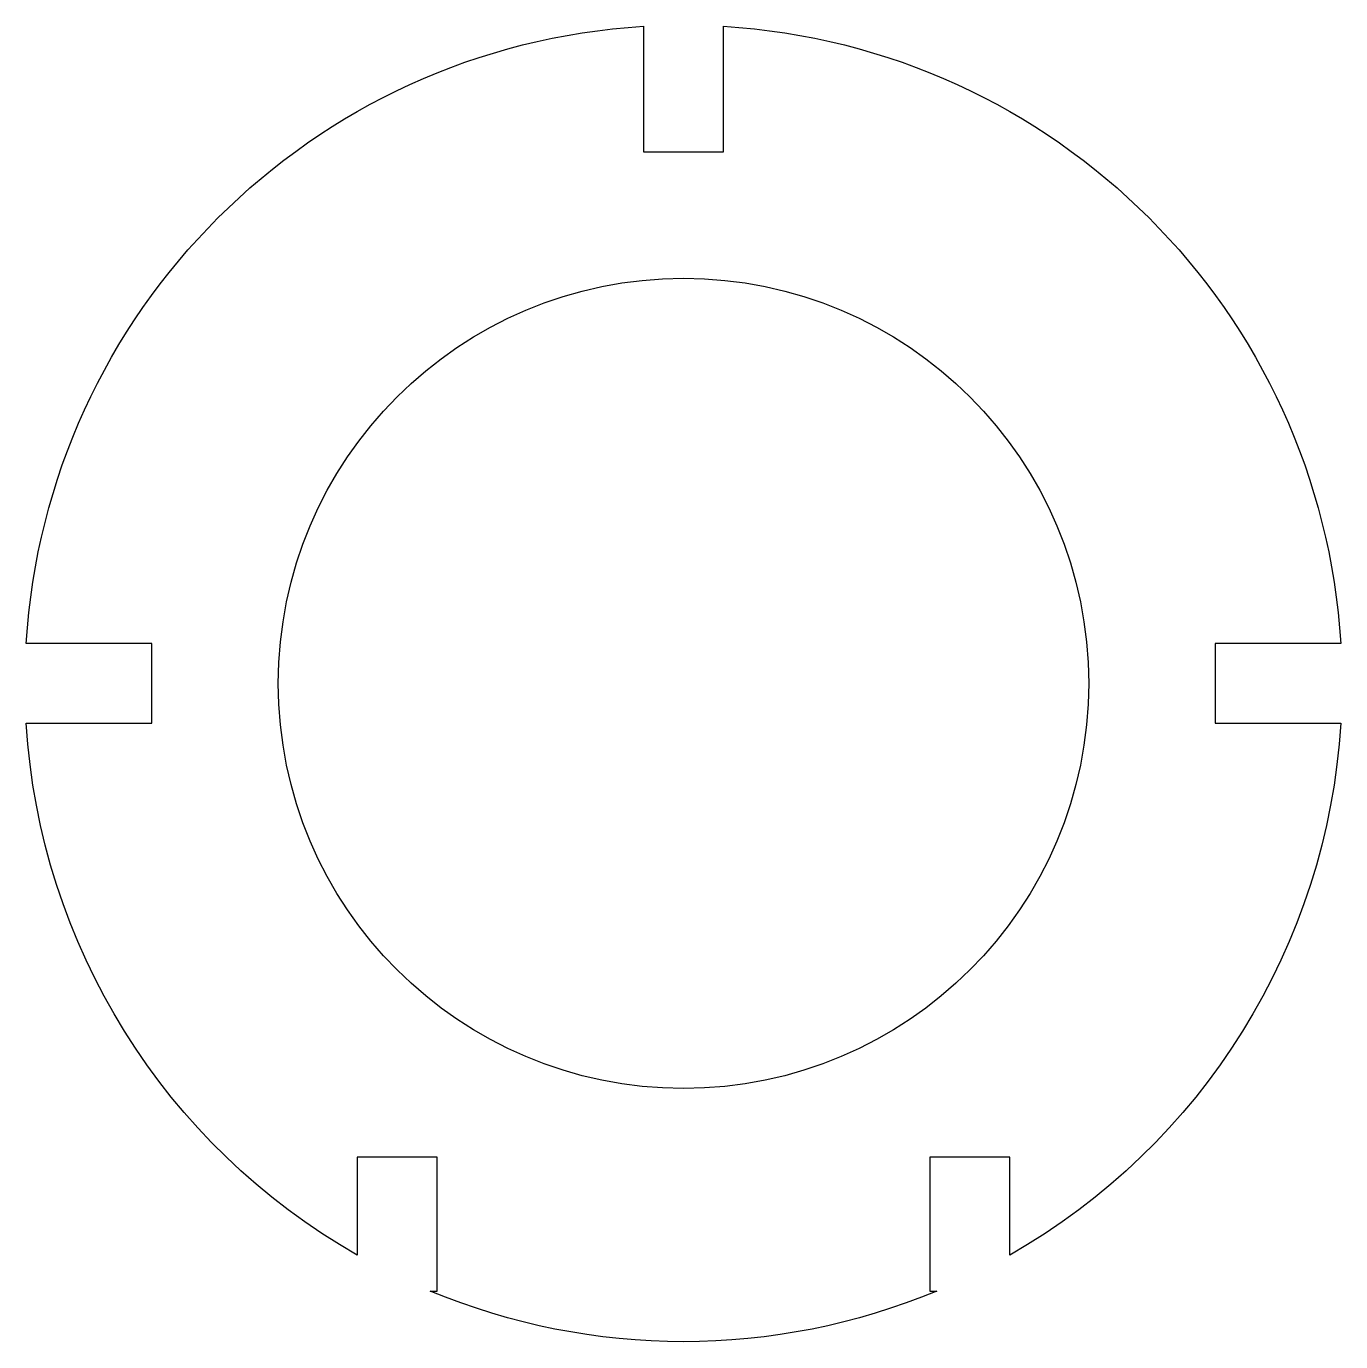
# Model space of a CAD drawing. Header units: inches. Extents: x -0.97 to 0.97, y -0.98 to 0.97.
import ezdxf

# ---------------------------------------------------------------- set-up
doc = ezdxf.new("R2010")
doc.units = ezdxf.units.IN
doc.layers.get('0').update_dxf_attribs({"linetype": 'CONTINUOUS'})

msp = doc.modelspace()

# ---------------------------------------------------------------- linework, layer by layer
msp.add_lwpolyline([(0.4831, -0.8469), (0.4831, -0.7015), (0.365, -0.7015), (0.365, -0.9), (0.375, -0.9, -0.2), (-0.375, -0.9), (-0.365, -0.9), (-0.365, -0.7015), (-0.4831, -0.7015), (-0.4831, -0.8469, -0.253155), (-0.9732, -0.0591), (-0.7875, -0.0591), (-0.7875, 0.0591), (-0.9732, 0.0591, -0.379141), (-0.0591, 0.9732), (-0.0591, 0.7875), (0.0591, 0.7875), (0.0591, 0.9732, -0.379141), (0.9732, 0.0591), (0.7875, 0.0591), (0.7875, -0.0591), (0.9732, -0.0591, -0.253155)], format="xyb", close=True)
msp.add_circle((0, 0), 0.6)

doc.saveas('drawing.dxf')
